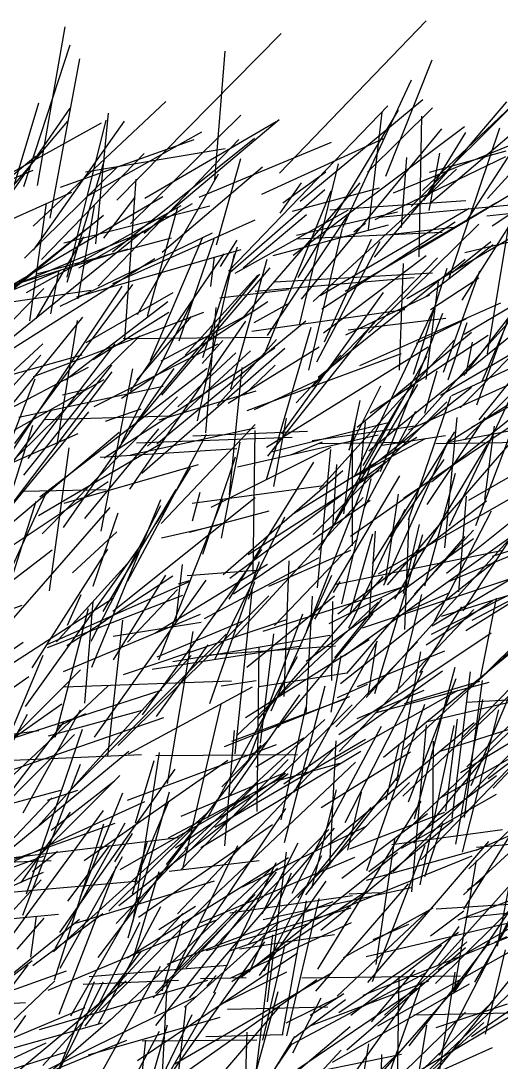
# Model space of a CAD drawing. Header units: metres. Extents: x 0 to 1019, y 0 to 619.
# Drawn here: x 69.5 to 125.5, y 496.1 to 617.6 of the extents above; entities that cross this region are included whole.
import ezdxf

# ---------------------------------------------------------------- set-up
doc = ezdxf.new("R2010")
doc.units = ezdxf.units.M

msp = doc.modelspace()

# ---------------------------------------------------------------- linework, layer by layer
at = {"color": 6}
for p, q in [((99.65, 599.83), (116.77, 617.6)), ((93.89, 588.28), (104.95, 597.91)), ((85.93, 573.89), (98.58, 588.78))]:
    msp.add_line(p, q, dxfattribs=at)
at = {"color": 225}
for p, q in [((71.44, 598.36), (74.65, 616.88)), ((123.91, 596.85), (127.18, 600.43))]:
    msp.add_line(p, q, dxfattribs=at)
at = {"color": 119}
for p, q in [((116.34, 597.81), (135.9, 616.37)), ((73.49, 533.99), (77.36, 549.02))]:
    msp.add_line(p, q, dxfattribs=at)
at = {"color": 232}
for p, q in [((80.7, 596.66), (99.84, 616.13)), ((121.31, 568.77), (140.21, 587.46))]:
    msp.add_line(p, q, dxfattribs=at)
at = {"color": 10}
for p, q in [((69.85, 598.28), (75.23, 614.79)), ((109, 563.76), (109.67, 570.8)), ((85.27, 558.94), (89.29, 565.41)), ((73.93, 535.31), (77.07, 536.77))]:
    msp.add_line(p, q, dxfattribs=at)
at = {"color": 164}
for p, q in [((92.12, 599.05), (93.33, 614.05)), ((74.55, 561.32), (90.21, 565.83)), ((72.61, 544.45), (88.37, 550.56))]:
    msp.add_line(p, q, dxfattribs=at)
at = {"color": 62}
for p, q in [((72.89, 594.56), (76.36, 613.17)), ((101.64, 592.59), (113.44, 595.3)), ((80.2, 548.69), (96.82, 561.97)), ((116.78, 544.77), (124.56, 549.96)), ((78.64, 502.91), (83.4, 512.41)), ((110.37, 500.75), (115.49, 506.79))]:
    msp.add_line(p, q, dxfattribs=at)
at = {"color": 85}
for p, q in [((112.07, 599.47), (117.47, 613.03)), ((98.13, 567.82), (117.01, 579.55)), ((78.85, 558.04), (82.56, 576.99)), ((74.04, 511.2), (87.48, 530.27))]:
    msp.add_line(p, q, dxfattribs=at)
at = {"color": 30}
for p, q in [((115.01, 595.91), (131.83, 612.72)), ((69.91, 589.88), (80.84, 600.63)), ((114.14, 550.75), (115.97, 558.81))]:
    msp.add_line(p, q, dxfattribs=at)
at = {"color": 191}
for p, q in [((121.43, 594.13), (132.66, 611.48)), ((117.91, 568.26), (137.86, 568.54)), ((111.18, 478.81), (111.58, 496.94))]:
    msp.add_line(p, q, dxfattribs=at)
at = {"color": 109}
for p, q in [((107.06, 593.47), (115.06, 610.73)), ((61.34, 522.79), (79.66, 539.99)), ((108.71, 536.18), (116.52, 539.47))]:
    msp.add_line(p, q, dxfattribs=at)
at = {"color": 152}
for p, q in [((66.43, 590.87), (71.6, 608.03)), ((107.3, 524.03), (116.39, 541.75)), ((104.46, 511.48), (119.9, 524.3)), ((100.53, 499.12), (104.27, 515.18))]:
    msp.add_line(p, q, dxfattribs=at)
at = {"color": 208}
for p, q in [((70.91, 593.64), (86.39, 608.18)), ((97.44, 481.66), (113.51, 497.12))]:
    msp.add_line(p, q, dxfattribs=at)
at = {"color": 235}
for p, q in [((102.05, 596.54), (116.38, 608.41)), ((101.61, 573.03), (106.8, 578.59)), ((76.94, 559.52), (85.58, 569.96)), ((118.46, 526.94), (135.42, 536.62)), ((51.4, 501.99), (70.03, 503.03))]:
    msp.add_line(p, q, dxfattribs=at)
at = {"color": 195}
for p, q in [((110.74, 590), (126.18, 608.13)), ((66.27, 585.49), (86.03, 597.08)), ((75.05, 527.57), (93.42, 546)), ((104.83, 488.97), (124.49, 497.77))]:
    msp.add_line(p, q, dxfattribs=at)
at = {"color": 90}
for p, q in [((64.94, 592.48), (75.24, 607.4)), ((96.82, 586.05), (115.38, 587.63)), ((91.4, 543.6), (106.2, 544.65)), ((114.77, 497.95), (124.23, 510.15))]:
    msp.add_line(p, q, dxfattribs=at)
at = {"color": 206}
for p, q in [((78.22, 591.59), (79.72, 606.81)), ((110.06, 567.43), (127.21, 581.32)), ((72.82, 551.09), (75.11, 567.76)), ((87.87, 551.87), (89.15, 552.29))]:
    msp.add_line(p, q, dxfattribs=at)
at = {"color": 154}
for p, q in [((82.28, 593.9), (95.16, 606.6)), ((99.07, 547.02), (108.76, 557.13))]:
    msp.add_line(p, q, dxfattribs=at)
at = {"color": 165}
for p, q in [((93.69, 588.37), (112.29, 607.66)), ((65.04, 541.88), (71.28, 561.55))]:
    msp.add_line(p, q, dxfattribs=at)
at = {"color": 177}
for p, q in [((101.83, 587.64), (113.54, 607.18)), ((64.12, 557.79), (71.14, 575.82)), ((77.16, 491.77), (85.77, 507.25))]:
    msp.add_line(p, q, dxfattribs=at)
at = {"color": 237}
for p, q in [((109.93, 599.95), (117.49, 607.45)), ((85.32, 536.41), (91.33, 544.78))]:
    msp.add_line(p, q, dxfattribs=at)
at = {"color": 50}
for p, q in [((110.05, 593.24), (111.65, 606.89)), ((63.77, 493.74), (74.69, 497.22))]:
    msp.add_line(p, q, dxfattribs=at)
at = {"color": 72}
for p, q in [((60.93, 589.29), (74.95, 605.9)), ((119.46, 568.52), (138.5, 580.45)), ((119.48, 558.64), (128.15, 576.87)), ((103.57, 557.66), (119.19, 573.13)), ((98.69, 537.06), (105.77, 552.9))]:
    msp.add_line(p, q, dxfattribs=at)
at = {"color": 141}
for p, q in [((62.15, 596.39), (78.89, 605.71)), ((112.49, 592.67), (119.91, 593.52)), ((116.61, 571.81), (118.04, 576.75)), ((102.76, 536.72), (103.5, 550.46))]:
    msp.add_line(p, q, dxfattribs=at)
at = {"color": 79}
for p, q in [((70.95, 590.85), (81.57, 605.88)), ((66.64, 564.41), (83.35, 580.85))]:
    msp.add_line(p, q, dxfattribs=at)
at = {"color": 131}
for p, q in [((74.9, 587.67), (79.42, 605.99)), ((107.5, 541.42), (121.31, 557.42)), ((121.52, 530.52), (139.3, 548.06)), ((73.51, 509.42), (81.64, 523.98)), ((112.75, 521.48), (125.68, 523.21)), ((85.12, 501.74), (94.78, 521.35))]:
    msp.add_line(p, q, dxfattribs=at)
at = {"color": 21}
for p, q in [((83.87, 592.82), (99.62, 606.1)), ((115.29, 576.37), (119.21, 588.73)), ((94.76, 565.55), (111.16, 569.29)), ((114.24, 537.92), (123.01, 540.52))]:
    msp.add_line(p, q, dxfattribs=at)
at = {"color": 41}
for p, q in [((83.96, 596.92), (99.26, 605.86)), ((71.36, 588.08), (87.06, 592.28)), ((71.71, 562.05), (91.23, 577.07)), ((116.14, 519.69), (135.06, 539.38)), ((121.29, 512.93), (135.6, 514.52)), ((111.92, 501.54), (121.5, 510.1))]:
    msp.add_line(p, q, dxfattribs=at)
at = {"color": 137}
for p, q in [((101.26, 590.25), (121.22, 605.27)), ((77.92, 578.08), (86.76, 583.58)), ((111.84, 551.73), (119.46, 568.79)), ((74.85, 544.7), (79.37, 547.62)), ((71.52, 523.59), (89.37, 543.51)), ((95.01, 509.27), (106.09, 510.95))]:
    msp.add_line(p, q, dxfattribs=at)
at = {"color": 155}
for p, q in [((115.96, 590.04), (116.25, 606.46)), ((97.77, 546.35), (114.3, 551.6)), ((60.44, 501.62), (74.83, 506.71))]:
    msp.add_line(p, q, dxfattribs=at)
at = {"color": 136}
for p, q in [((117.33, 596.43), (128.67, 606.1)), ((113.62, 568.24), (128.97, 585.33)), ((106.93, 517.52), (116.92, 525.1))]:
    msp.add_line(p, q, dxfattribs=at)
at = {"color": 82}
for p, q in [((77.29, 597.19), (90.59, 604.66)), ((80.62, 512.25), (88.98, 521.08))]:
    msp.add_line(p, q, dxfattribs=at)
at = {"color": 47}
for p, q in [((102.24, 585.1), (118.6, 604.99)), ((121.15, 576.21), (132.64, 591.08)), ((103.78, 547.77), (113.69, 564.51)), ((104.14, 506.92), (116.19, 526.53)), ((63.86, 502.63), (76.33, 512.77))]:
    msp.add_line(p, q, dxfattribs=at)
at = {"color": 132}
for p, q in [((112.96, 597.52), (129.45, 604.28)), ((116.55, 596.67), (121.38, 604.56)), ((103.57, 584.83), (120.31, 600.29))]:
    msp.add_line(p, q, dxfattribs=at)
at = {"color": 135}
for p, q in [((119.43, 587.58), (125.35, 605.11)), ((124.45, 593.66), (137.87, 602.64)), ((80.27, 545.78), (90.51, 547.4))]:
    msp.add_line(p, q, dxfattribs=at)
at = {"color": 199}
for p, q in [((74.12, 598.17), (89.71, 603.76)), ((92.76, 516.19), (108.52, 531.08))]:
    msp.add_line(p, q, dxfattribs=at)
at = {"color": 18}
for p, q in [((78.5, 586.62), (94.91, 603.75)), ((107.73, 546.7), (114.3, 560.61)), ((110.1, 547.75), (110.84, 558.05)), ((110.78, 539.09), (116.37, 557.65)), ((95.85, 542.15), (106.08, 550.5)), ((109.84, 518.42), (116.62, 537.84))]:
    msp.add_line(p, q, dxfattribs=at)
at = {"color": 116}
for p, q in [((80.18, 590.65), (96.76, 603.9)), ((120.73, 572.43), (137.29, 589.38)), ((109.32, 564.77), (122.07, 574.85)), ((106.5, 485.01), (123.49, 500.71))]:
    msp.add_line(p, q, dxfattribs=at)
at = {"color": 215}
msp.add_line((90.3, 597), (105.74, 603.45), dxfattribs=at)
at = {"color": 96}
for p, q in [((97.6, 597.36), (111.8, 603.87)), ((93.99, 574.65), (98.23, 589.77)), ((67.91, 560.46), (80.14, 576.64)), ((111.79, 531.65), (128.16, 545.1)), ((97.29, 539.9), (107.53, 541.51)), ((93.3, 521.3), (94.41, 534.76))]:
    msp.add_line(p, q, dxfattribs=at)
at = {"color": 213}
for p, q in [((56.83, 589.87), (71.2, 601.81)), ((93.68, 572.96), (104.28, 579.55)), ((117.74, 547.53), (124.39, 560.39)), ((82.5, 515.7), (84.27, 521.87))]:
    msp.add_line(p, q, dxfattribs=at)
at = {"color": 173}
for p, q in [((71.88, 589.76), (83.87, 602.1)), ((123.91, 578.73), (126.52, 594.45)), ((68.01, 566.66), (81.32, 586.62)), ((70.85, 518.3), (73.77, 520.67)), ((55, 498.93), (71.84, 517.34)), ((67.56, 497.41), (79.01, 500.64))]:
    msp.add_line(p, q, dxfattribs=at)
at = {"color": 114}
for p, q in [((77.03, 599.99), (93.33, 602.71)), ((103.46, 568.6), (115.75, 570.38)), ((111.64, 568.06), (119.02, 569.19)), ((64.59, 525.69), (72.09, 543.55))]:
    msp.add_line(p, q, dxfattribs=at)
at = {"color": 129}
for p, q in [((110.81, 594.4), (126.04, 601.77)), ((91.69, 560.82), (105.68, 567.82)), ((120.77, 529.88), (135.89, 539.04))]:
    msp.add_line(p, q, dxfattribs=at)
at = {"color": 216}
for p, q in [((113.87, 593.49), (114.51, 601.63)), ((62.67, 514.06), (72.14, 518.23))]:
    msp.add_line(p, q, dxfattribs=at)
at = {"color": 67}
for p, q in [((117.11, 595.47), (118.34, 602.14)), ((96.69, 582.39), (100.63, 584.58)), ((96.74, 572.23), (104, 575.63))]:
    msp.add_line(p, q, dxfattribs=at)
at = {"color": 239}
for p, q in [((117.15, 599.94), (126.11, 602.44)), ((85.34, 492.54), (104, 505.72)), ((83.65, 498.54), (97.01, 498.65))]:
    msp.add_line(p, q, dxfattribs=at)
at = {"color": 247}
for p, q in [((74.89, 587.11), (79.25, 601.34)), ((93.08, 552.98), (107.06, 565.13)), ((102.28, 505.91), (120.76, 506.12))]:
    msp.add_line(p, q, dxfattribs=at)
at = {"color": 15}
for p, q in [((85.96, 590.58), (97.68, 600.57)), ((74.08, 584.3), (91.85, 592.85)), ((119.76, 573.87), (134.34, 580.68)), ((101.79, 515.26), (110.34, 525.77))]:
    msp.add_line(p, q, dxfattribs=at)
at = {"color": 76}
for p, q in [((92.31, 591.45), (95.15, 601.54)), ((122.54, 558.68), (129.28, 576.56)), ((85.88, 557.24), (92.43, 558.74))]:
    msp.add_line(p, q, dxfattribs=at)
at = {"color": 73}
for p, q in [((101.98, 582.1), (106.54, 600.91)), ((69.73, 562.7), (79.45, 562.88)), ((122.05, 499.05), (129.25, 504.04))]:
    msp.add_line(p, q, dxfattribs=at)
at = {"color": 158}
for p, q in [((120.95, 585), (130.85, 600.59)), ((87.22, 542.84), (105.54, 545.89))]:
    msp.add_line(p, q, dxfattribs=at)
at = {"color": 98}
for p, q in [((60.54, 595.83), (70.92, 600.16)), ((111.42, 564.99), (118.69, 583.47)), ((121.08, 548.73), (133.75, 568.1)), ((112.55, 494.99), (116.21, 505.33))]:
    msp.add_line(p, q, dxfattribs=at)
at = {"color": 66}
for p, q in [((83.09, 583.31), (92.56, 599.73)), ((99.84, 524.33), (102.73, 537.47))]:
    msp.add_line(p, q, dxfattribs=at)
at = {"color": 37}
for p, q in [((100.05, 596.35), (105.06, 599.99)), ((98.83, 567.32), (112.34, 570.71)), ((49.9, 531.71), (69.77, 545.07))]:
    msp.add_line(p, q, dxfattribs=at)
at = {"color": 52}
for p, q in [((81.6, 580.42), (82.93, 599.13)), ((62.91, 558.51), (73.05, 572.14))]:
    msp.add_line(p, q, dxfattribs=at)
at = {"color": 23}
for p, q in [((95.31, 582.81), (109.05, 598.68)), ((120.01, 504.11), (122.65, 519.6)), ((107.5, 497.51), (121.36, 509.43)), ((76.18, 482.02), (85.65, 499.66))]:
    msp.add_line(p, q, dxfattribs=at)
at = {"color": 144}
for p, q in [((99.74, 595.15), (102.24, 598.7)), ((95.36, 516.52), (109.83, 523.64)), ((99.99, 499.27), (102.81, 514.9))]:
    msp.add_line(p, q, dxfattribs=at)
at = {"color": 12}
for p, q in [((101.19, 595.39), (111.34, 598.12)), ((73.65, 545.12), (81.9, 554.22)), ((97.85, 506.74), (104.59, 520.2))]:
    msp.add_line(p, q, dxfattribs=at)
at = {"color": 210}
for p, q in [((115.97, 590.98), (129.09, 598.84)), ((104.41, 585.55), (121.77, 595.73))]:
    msp.add_line(p, q, dxfattribs=at)
at = {"color": 160}
for p, q in [((61.74, 591.5), (75.43, 597.59)), ((119.35, 575.71), (121.55, 582.39)), ((101.15, 515.8), (111.56, 535.29)), ((81.93, 526.64), (99.32, 533.12))]:
    msp.add_line(p, q, dxfattribs=at)
at = {"color": 104}
msp.add_line((79.16, 592.22), (82.84, 597.01), dxfattribs=at)
at = {"color": 2}
for p, q in [((97.78, 578.44), (105.69, 597.75)), ((92.89, 557.23), (95.07, 568.43)), ((107.22, 543.53), (126.96, 557.62)), ((120.04, 504.21), (132.44, 522.51))]:
    msp.add_line(p, q, dxfattribs=at)
at = {"color": 100}
msp.add_line((70.16, 585.89), (88.17, 596.06), dxfattribs=at)
at = {"color": 222}
for p, q in [((70.54, 582.57), (72.49, 596.32)), ((104.33, 562.99), (120.03, 580.34)), ((115.1, 515.95), (116.82, 535.43)), ((110.49, 505.48), (116.63, 521.4))]:
    msp.add_line(p, q, dxfattribs=at)
at = {"color": 112}
for p, q in [((74.5, 591.67), (91.53, 596)), ((89.52, 521.07), (97.01, 528.59)), ((121.12, 515.61), (134.47, 527.87))]:
    msp.add_line(p, q, dxfattribs=at)
at = {"color": 88}
for p, q in [((76.18, 585.16), (78.06, 595.99)), ((119.08, 568.33), (129.01, 570.25)), ((59.16, 561.94), (76.19, 569.43))]:
    msp.add_line(p, q, dxfattribs=at)
at = {"color": 9}
for p, q in [((76.24, 588.77), (89.5, 596.27)), ((109.76, 538.63), (126.29, 556.89))]:
    msp.add_line(p, q, dxfattribs=at)
at = {"color": 145}
for p, q in [((84.27, 583.12), (87.77, 595.75)), ((104, 577.8), (111.39, 591.86))]:
    msp.add_line(p, q, dxfattribs=at)
at = {"color": 123}
msp.add_line((94.5, 588.16), (107.72, 595.54), dxfattribs=at)
at = {"color": 230}
for p, q in [((105.54, 595.54), (121.41, 596.64)), ((94.65, 534.16), (111.16, 549.73)), ((106.22, 531.37), (120.49, 539.49)), ((98.99, 528.71), (108.13, 537.75)), ((82.61, 508.26), (85.61, 518.33))]:
    msp.add_line(p, q, dxfattribs=at)
at = {"color": 242}
msp.add_line((107.32, 586.03), (124.98, 596.38), dxfattribs=at)
at = {"color": 93}
for p, q in [((111.29, 594.67), (128.83, 596.35)), ((115.42, 524.45), (120.16, 542.17)), ((121.74, 518.63), (129.41, 525.94))]:
    msp.add_line(p, q, dxfattribs=at)
at = {"color": 142}
for p, q in [((114.5, 585.19), (133.28, 596.19)), ((95.4, 588.77), (102.79, 594.99)), ((88.29, 489.26), (99.64, 502.52))]:
    msp.add_line(p, q, dxfattribs=at)
at = {"color": 212}
for p, q in [((123.85, 594.83), (132.83, 595.79)), ((82.27, 574.37), (93.21, 590.39))]:
    msp.add_line(p, q, dxfattribs=at)
at = {"color": 121}
for p, q in [((59.91, 579.24), (79.14, 594.93)), ((110.24, 571.85), (123.99, 580.9)), ((98.41, 551.6), (107.98, 555.81))]:
    msp.add_line(p, q, dxfattribs=at)
at = {"color": 203}
for p, q in [((68.56, 586.49), (78.83, 594.64)), ((56.64, 561.86), (71.83, 578.56))]:
    msp.add_line(p, q, dxfattribs=at)
at = {"color": 254}
for p, q in [((80.22, 586.93), (96.83, 594.37)), ((70.15, 515.71), (76.68, 534.93)), ((95.18, 505.98), (113.44, 520.55)), ((103.88, 504.33), (114.71, 516.86))]:
    msp.add_line(p, q, dxfattribs=at)
at = {"color": 115}
for p, q in [((98.26, 580.88), (107.56, 594.75)), ((74.47, 541.66), (90.44, 548.35))]:
    msp.add_line(p, q, dxfattribs=at)
at = {"color": 128}
for p, q in [((67.39, 586.21), (84.2, 593.11)), ((88.87, 552.85), (97.41, 553.54)), ((118.08, 507.29), (130.47, 521.16))]:
    msp.add_line(p, q, dxfattribs=at)
at = {"color": 36}
for p, q in [((98.9, 590.22), (112.39, 593.79)), ((121.43, 576.38), (122.15, 580.1)), ((91.54, 537.91), (97.33, 554.48)), ((94.08, 533.54), (107.51, 538.53))]:
    msp.add_line(p, q, dxfattribs=at)
at = {"color": 3}
for p, q in [((103.07, 576.83), (107.01, 593.35)), ((68.56, 512.82), (73.88, 513.34)), ((72.69, 504.48), (92.22, 512.63))]:
    msp.add_line(p, q, dxfattribs=at)
at = {"color": 149}
for p, q in [((104.59, 584), (120.15, 594.13)), ((78.09, 534.01), (91.12, 552.32))]:
    msp.add_line(p, q, dxfattribs=at)
at = {"color": 35}
msp.add_line((108.31, 592.96), (109.69, 593.97), dxfattribs=at)
at = {"color": 106}
for p, q in [((110.03, 581.17), (122.91, 593.86)), ((77, 500.28), (83.55, 509.02))]:
    msp.add_line(p, q, dxfattribs=at)
at = {"color": 5}
for p, q in [((121.26, 590.56), (136.74, 594.24)), ((74.52, 539.85), (94.05, 540.57))]:
    msp.add_line(p, q, dxfattribs=at)
at = {"color": 250}
msp.add_line((123.3, 575.56), (131.17, 593.81), dxfattribs=at)
at = {"color": 64}
for p, q in [((67.12, 579.56), (83.71, 593.03)), ((113.66, 576.84), (114.11, 589.26))]:
    msp.add_line(p, q, dxfattribs=at)
at = {"color": 166}
for p, q in [((71.27, 582.84), (76.84, 592.39)), ((94.27, 545.49), (109.41, 561.95))]:
    msp.add_line(p, q, dxfattribs=at)
at = {"color": 219}
for p, q in [((84.62, 577.99), (90.72, 592.33)), ((121.39, 546.46), (139.37, 557.58)), ((112.09, 526.69), (113.67, 533.2))]:
    msp.add_line(p, q, dxfattribs=at)
at = {"color": 179}
for p, q in [((87.95, 580.24), (92.05, 592.14)), ((121.19, 581.01), (135.84, 589.78)), ((68.77, 568.26), (82.54, 586.83)), ((88.74, 507.08), (99.42, 518.71)), ((91.17, 504.97), (92.27, 506.17))]:
    msp.add_line(p, q, dxfattribs=at)
at = {"color": 130}
for p, q in [((92.78, 588.94), (94.73, 592.01)), ((107.93, 557.46), (116, 563.08)), ((64.71, 525.26), (74.16, 527.79)), ((117.84, 505.26), (131.82, 519.07)), ((95.38, 485.04), (106.84, 497.46))]:
    msp.add_line(p, q, dxfattribs=at)
at = {"color": 125}
for p, q in [((101.62, 592.14), (118.64, 592.94)), ((108.73, 570.19), (122.06, 581.28)), ((84.81, 541.94), (102.18, 544.65)), ((66.21, 532.23), (74.26, 537.88)), ((87.44, 495.87), (105.79, 506.52))]:
    msp.add_line(p, q, dxfattribs=at)
at = {"color": 163}
for p, q in [((104.92, 580.14), (110.4, 592.11)), ((118.41, 532.35), (132.37, 536.85)), ((92.08, 509.57), (105.43, 523.22))]:
    msp.add_line(p, q, dxfattribs=at)
at = {"color": 74}
for p, q in [((66.31, 586.05), (82.01, 590.98)), ((119.47, 552.19), (134.27, 558.44)), ((68.28, 519.9), (87.86, 522.27)), ((83.45, 489.07), (92.25, 504.24)), ((115.33, 501.58), (128.28, 501.87))]:
    msp.add_line(p, q, dxfattribs=at)
at = {"color": 223}
for p, q in [((76.02, 585.37), (95.19, 590.9)), ((67.83, 529.96), (86.18, 536.27)), ((70.5, 494.16), (89.95, 503.73))]:
    msp.add_line(p, q, dxfattribs=at)
at = {"color": 4}
for p, q in [((90.71, 578.3), (94.74, 591.23)), ((85.87, 558.93), (96.81, 570.47)), ((77.92, 551.62), (80.84, 560.19)), ((78.51, 508.27), (92.44, 526.67))]:
    msp.add_line(p, q, dxfattribs=at)
at = {"color": 172}
for p, q in [((116.74, 585.44), (124.59, 591.49)), ((72.99, 583.42), (73.9, 588.33)), ((96.91, 530.52), (102.51, 533.9))]:
    msp.add_line(p, q, dxfattribs=at)
at = {"color": 175}
for p, q in [((119.79, 588.21), (124.32, 591.86)), ((70.03, 537.57), (83.84, 556.86)), ((99.48, 528.93), (106.72, 530.96))]:
    msp.add_line(p, q, dxfattribs=at)
at = {"color": 70}
msp.add_line((66.14, 577.88), (85.13, 589.87), dxfattribs=at)
at = {"color": 241}
for p, q in [((90.11, 570.91), (94.4, 590.41)), ((121.76, 561.67), (127.34, 564.89)), ((82.01, 510.58), (86.83, 527.6))]:
    msp.add_line(p, q, dxfattribs=at)
at = {"color": 48}
for p, q in [((91.64, 586.6), (92.06, 590.06)), ((104.17, 576.02), (121.33, 589.8)), ((76.94, 537.95), (77.92, 549.83)), ((101.08, 498.16), (116.74, 506.49)), ((111.74, 487.43), (126.53, 505.67))]:
    msp.add_line(p, q, dxfattribs=at)
at = {"color": 180}
for p, q in [((103.44, 574.85), (118.1, 589.92)), ((116.89, 561.14), (123.65, 571.3)), ((67.49, 518.99), (83.95, 526.5))]:
    msp.add_line(p, q, dxfattribs=at)
at = {"color": 80}
for p, q in [((104.79, 581.18), (116.77, 590.21)), ((66.03, 569.84), (76.72, 583)), ((123.59, 561.74), (124.72, 570.28)), ((101.28, 560.08), (115.66, 568.99)), ((100.18, 528.55), (118.67, 541.73)), ((62.58, 515.86), (73.12, 526.92))]:
    msp.add_line(p, q, dxfattribs=at)
at = {"color": 113}
for p, q in [((59.97, 582.73), (74.24, 588.52)), ((105.69, 536.92), (106.85, 543.48)), ((108.12, 486.73), (110.09, 498.22))]:
    msp.add_line(p, q, dxfattribs=at)
at = {"color": 221}
for p, q in [((118.77, 576.58), (123.04, 588.43)), ((67.22, 533.45), (85.96, 539.53)), ((122.61, 520.79), (129.58, 523.87)), ((91.14, 509.11), (108.01, 514.08))]:
    msp.add_line(p, q, dxfattribs=at)
at = {"color": 55}
for p, q in [((82.13, 569.59), (97.36, 588.02)), ((95.51, 573.9), (99.14, 577.41)), ((114.13, 561.89), (126.92, 570.5)), ((64.02, 542.64), (79.92, 560.81))]:
    msp.add_line(p, q, dxfattribs=at)
at = {"color": 63}
for p, q in [((88.65, 578.57), (97.13, 587.9)), ((107.17, 560.04), (108.52, 570.73))]:
    msp.add_line(p, q, dxfattribs=at)
at = {"color": 91}
for p, q in [((99.08, 587.12), (117.52, 588.17)), ((114.06, 527.11), (131.94, 544.05))]:
    msp.add_line(p, q, dxfattribs=at)
at = {"color": 220}
for p, q in [((116.75, 575.73), (118.2, 587.13)), ((56.31, 565.32), (72.04, 579.89)), ((79.37, 570.86), (83.52, 572.32)), ((82.79, 517.06), (86.71, 526.4))]:
    msp.add_line(p, q, dxfattribs=at)
at = {"color": 214}
for p, q in [((117.27, 583.92), (122.9, 587.62)), ((70.81, 542.1), (79.64, 555.95)), ((123.98, 529.15), (139.2, 540.77))]:
    msp.add_line(p, q, dxfattribs=at)
at = {"color": 253}
for p, q in [((59.92, 583.58), (77.67, 586.18)), ((109.99, 538.85), (110.99, 544.92)), ((116.06, 516.76), (120.02, 535.36))]:
    msp.add_line(p, q, dxfattribs=at)
at = {"color": 81}
for p, q in [((62.15, 576.12), (72.16, 586.35)), ((70.95, 576.07), (90.85, 583.58)), ((105.89, 558.44), (106.33, 565.83)), ((122.14, 547.64), (134.3, 554.04)), ((106.54, 492.19), (120.6, 511.89))]:
    msp.add_line(p, q, dxfattribs=at)
at = {"color": 8}
for p, q in [((77.12, 580.06), (87.26, 585.88)), ((59.64, 564.77), (79.21, 575.74))]:
    msp.add_line(p, q, dxfattribs=at)
at = {"color": 246}
for p, q in [((92.7, 585.27), (100.75, 586.24)), ((69.24, 571.34), (86.07, 574.94)), ((111.11, 500.3), (127.73, 509.65))]:
    msp.add_line(p, q, dxfattribs=at)
at = {"color": 39}
for p, q in [((99.92, 569.39), (111.79, 585.89)), ((69.73, 513.2), (76.45, 530.83))]:
    msp.add_line(p, q, dxfattribs=at)
at = {"color": 190}
for p, q in [((122.67, 572.77), (127.67, 586.41)), ((104.26, 555.81), (115.81, 575.14))]:
    msp.add_line(p, q, dxfattribs=at)
at = {"color": 207}
for p, q in [((74.7, 575.7), (86.62, 584.85)), ((77.7, 545.19), (85.81, 561.05))]:
    msp.add_line(p, q, dxfattribs=at)
at = {"color": 99}
for p, q in [((81.23, 573.55), (98.31, 584.83)), ((89.54, 569.17), (102.93, 569.71)), ((74.06, 507.03), (81.33, 520.05))]:
    msp.add_line(p, q, dxfattribs=at)
at = {"color": 89}
for p, q in [((81.24, 568.34), (89.58, 585.05)), ((85.12, 546.14), (98.26, 554.2)), ((113.4, 539.17), (116.27, 550.65)), ((73.41, 505.66), (79.16, 523.86))]:
    msp.add_line(p, q, dxfattribs=at)
at = {"color": 11}
for p, q in [((107.4, 580.95), (117.21, 585.61)), ((93.77, 527.06), (102.02, 538.94))]:
    msp.add_line(p, q, dxfattribs=at)
at = {"color": 45}
for p, q in [((109.04, 577.37), (125.49, 584.7)), ((100.25, 521.71), (104.97, 540)), ((81.62, 485.35), (89.46, 501.61))]:
    msp.add_line(p, q, dxfattribs=at)
at = {"color": 71}
for p, q in [((118.43, 573.9), (136.76, 584.65)), ((74.46, 558.45), (87.37, 577.03)), ((102.74, 515.6), (113.63, 529.56)), ((109.41, 503.89), (128.53, 511.53)), ((91.05, 499.05), (100.08, 499.28))]:
    msp.add_line(p, q, dxfattribs=at)
at = {"color": 197}
for p, q in [((85.84, 577.92), (96.44, 583.56)), ((122.95, 571.02), (133.78, 584.58)), ((94.33, 485.62), (99.52, 504.31))]:
    msp.add_line(p, q, dxfattribs=at)
at = {"color": 169}
for p, q in [((91.07, 569.52), (92.26, 584.14)), ((81.15, 481.76), (86.59, 500.41))]:
    msp.add_line(p, q, dxfattribs=at)
at = {"color": 34}
for p, q in [((96.44, 581.36), (114.28, 583.9)), ((72.65, 544.85), (89.22, 552.21)), ((75.31, 501.47), (83.25, 515.35))]:
    msp.add_line(p, q, dxfattribs=at)
at = {"color": 124}
msp.add_line((108.39, 564.42), (117.87, 584.38), dxfattribs=at)
at = {"color": 209}
for p, q in [((73.71, 568.15), (76.09, 582.63)), ((107.86, 548.29), (110.54, 557.71)), ((106.58, 534.32), (124.36, 546.17)), ((113.38, 491.2), (113.63, 506.08)), ((103.12, 500.26), (117.06, 505.55))]:
    msp.add_line(p, q, dxfattribs=at)
at = {"color": 202}
for p, q in [((82.21, 562.93), (95.74, 582.54)), ((65.43, 553.14), (70.87, 570.4)), ((83.68, 536.58), (97.58, 555.9)), ((93.61, 502.24), (105.29, 502.52)), ((117.93, 500.1), (126.26, 502.86))]:
    msp.add_line(p, q, dxfattribs=at)
at = {"color": 61}
for p, q in [((83.02, 575.64), (89.4, 583.09)), ((113.12, 550.1), (123.91, 568.16))]:
    msp.add_line(p, q, dxfattribs=at)
at = {"color": 182}
for p, q in [((85.34, 568.21), (102.72, 582.6)), ((85.37, 543.37), (95.36, 547.54)), ((117.28, 510.81), (121.15, 513.71)), ((95.54, 487.73), (95.87, 499.55))]:
    msp.add_line(p, q, dxfattribs=at)
at = {"color": 13}
msp.add_line((98.28, 566.8), (110.76, 582.49), dxfattribs=at)
at = {"color": 150}
for p, q in [((107.68, 581.55), (119.06, 582.88)), ((79.74, 513.67), (89.41, 523.27))]:
    msp.add_line(p, q, dxfattribs=at)
at = {"color": 218}
for p, q in [((115.65, 579.98), (121.48, 582.84)), ((59.35, 545.75), (69.65, 549.38))]:
    msp.add_line(p, q, dxfattribs=at)
at = {"color": 33}
for p, q in [((98.15, 564.05), (103.36, 581.84)), ((89.47, 561.32), (104.79, 563.38)), ((65.72, 514.32), (81.02, 529.5))]:
    msp.add_line(p, q, dxfattribs=at)
at = {"color": 181}
for p, q in [((70.36, 566.51), (80.5, 579.91)), ((71.54, 559.87), (85.99, 568.34))]:
    msp.add_line(p, q, dxfattribs=at)
at = {"color": 75}
for p, q in [((78.03, 572.6), (92.5, 579.9)), ((88.59, 502.48), (99.61, 512.41)), ((115.08, 489.87), (116.86, 500.38))]:
    msp.add_line(p, q, dxfattribs=at)
at = {"color": 198}
for p, q in [((81.43, 580.53), (98.58, 580.67)), ((109.55, 560.75), (115.54, 572.06))]:
    msp.add_line(p, q, dxfattribs=at)
at = {"color": 184}
for p, q in [((90.64, 577.62), (93.04, 580.3)), ((53.33, 540.74), (73.13, 555.84)), ((115.28, 523.88), (131.25, 539.26)), ((120.51, 512.66), (133.21, 517.48))]:
    msp.add_line(p, q, dxfattribs=at)
at = {"color": 211}
for p, q in [((92.38, 572.72), (99.31, 580.41)), ((76.86, 519.59), (93.64, 531.29)), ((96.53, 491.65), (98.89, 510.92))]:
    msp.add_line(p, q, dxfattribs=at)
at = {"color": 229}
for p, q in [((59.65, 573.84), (76.65, 578.63)), ((81.46, 541.29), (100.53, 547.73)), ((88.38, 518.61), (92.86, 537.83)), ((88.16, 518.5), (100.66, 531.4)), ((103.23, 501.54), (107.16, 504.06))]:
    msp.add_line(p, q, dxfattribs=at)
at = {"color": 83}
for p, q in [((79.22, 566.6), (99.1, 579.42)), ((95.7, 536.29), (110.13, 545.4)), ((65.76, 518.85), (82.07, 532.37))]:
    msp.add_line(p, q, dxfattribs=at)
at = {"color": 194}
for p, q in [((83.6, 564.81), (100.29, 579.38)), ((90.71, 555.34), (94.52, 566.71)), ((124.58, 528.04), (133.45, 537.41)), ((70.66, 508.3), (71.3, 513.11))]:
    msp.add_line(p, q, dxfattribs=at)
at = {"color": 43}
for p, q in [((84.25, 567.94), (96.29, 579.08)), ((116.03, 541.52), (120.92, 549.21))]:
    msp.add_line(p, q, dxfattribs=at)
at = {"color": 107}
for p, q in [((87.79, 572.53), (94.58, 578.85)), ((106.78, 540.27), (124.9, 554.63)), ((69.51, 486.21), (79.09, 505.45))]:
    msp.add_line(p, q, dxfattribs=at)
at = {"color": 148}
for p, q in [((95.89, 572.1), (113.87, 578.76)), ((109.33, 546.77), (128.45, 553.12)), ((107.61, 520.79), (109.21, 527.59))]:
    msp.add_line(p, q, dxfattribs=at)
at = {"color": 110}
for p, q in [((69.83, 564.56), (80.09, 577.42)), ((100.45, 500.65), (106.87, 503.86))]:
    msp.add_line(p, q, dxfattribs=at)
at = {"color": 40}
for p, q in [((106.17, 559.31), (116.85, 578.47)), ((61.35, 568.76), (77.39, 577.18)), ((111.19, 553.04), (129.01, 563.25)), ((102.78, 542.85), (122.3, 557.19)), ((86.71, 522.25), (100.55, 529.61))]:
    msp.add_line(p, q, dxfattribs=at)
at = {"color": 56}
for p, q in [((122.06, 570.17), (136.29, 578.02)), ((107.84, 567.5), (109.07, 573.28)), ((64.66, 545.6), (72.36, 562.31)), ((89.15, 557.9), (98.46, 560.39)), ((117.56, 523.41), (117.63, 533.53))]:
    msp.add_line(p, q, dxfattribs=at)
at = {"color": 255}
for p, q in [((93.83, 562.28), (95.31, 577.14)), ((96.02, 555.32), (111.3, 565.16)), ((112.91, 518.28), (131.73, 537.31)), ((62.44, 496.37), (77, 502.46)), ((66.33, 489.3), (79.94, 501.05))]:
    msp.add_line(p, q, dxfattribs=at)
at = {"color": 193}
for p, q in [((107.74, 567.52), (111.49, 574.98)), ((62.49, 517.52), (80.48, 523.96)), ((94.1, 505.49), (109.75, 516)), ((97.77, 512.73), (115.03, 516.44))]:
    msp.add_line(p, q, dxfattribs=at)
at = {"color": 94}
for p, q in [((114.72, 569.88), (126.46, 575.16)), ((122, 528.37), (127.66, 541.58)), ((116.74, 535.8), (136.52, 540.47)), ((110.95, 494.09), (120.91, 505.56))]:
    msp.add_line(p, q, dxfattribs=at)
at = {"color": 140}
for p, q in [((71.99, 557.74), (87.77, 573.7)), ((81.94, 545.07), (87.76, 551.23)), ((73.02, 523.12), (80.41, 528.88)), ((74.95, 514.87), (79.88, 521.33))]:
    msp.add_line(p, q, dxfattribs=at)
at = {"color": 51}
for p, q in [((74.34, 573.93), (76.96, 574.58)), ((68.63, 561.26), (77.4, 571.95)), ((118.96, 556.1), (120.37, 571.3)), ((60.64, 515.92), (72.22, 520.16))]:
    msp.add_line(p, q, dxfattribs=at)
at = {"color": 161}
msp.add_line((85.63, 571.02), (96.95, 574.43), dxfattribs=at)
at = {"color": 176}
for p, q in [((114.71, 559.37), (119.63, 573.8)), ((121.58, 516.19), (123.43, 517.5)), ((123.68, 499.32), (126.01, 509.19))]:
    msp.add_line(p, q, dxfattribs=at)
at = {"color": 133}
for p, q in [((109.4, 565.71), (113.84, 573.16)), ((113.36, 528.88), (116.14, 543.97)), ((91.99, 504.14), (99.27, 519.35)), ((78.65, 502.04), (92.84, 516.29))]:
    msp.add_line(p, q, dxfattribs=at)
at = {"color": 252}
for p, q in [((117.37, 563.8), (129.34, 573.44)), ((89.5, 559.23), (90.42, 562.6)), ((87.55, 506.53), (100.38, 525.67))]:
    msp.add_line(p, q, dxfattribs=at)
at = {"color": 196}
for p, q in [((72.37, 571.05), (86.94, 571.48)), ((96.05, 550.09), (96.78, 552.15)), ((94.49, 532.04), (96.49, 551.41)), ((114.12, 532.56), (132.89, 549.85)), ((90.48, 521.13), (109.13, 532.35)), ((98.24, 503.11), (100.48, 520.58)), ((86.57, 507.51), (105.92, 514.81))]:
    msp.add_line(p, q, dxfattribs=at)
at = {"color": 54}
for p, q in [((99.01, 563.24), (100.48, 571.24)), ((76.44, 515.35), (81.39, 527.48))]:
    msp.add_line(p, q, dxfattribs=at)
at = {"color": 86}
for p, q in [((82.27, 566.96), (96.82, 570.1)), ((105.45, 547.26), (114.77, 551.93)), ((61.85, 535.08), (70.4, 541.08)), ((67.89, 510.06), (79.12, 525.45))]:
    msp.add_line(p, q, dxfattribs=at)
at = {"color": 151}
for p, q in [((62.8, 554.27), (80.94, 569.59)), ((117.48, 546.99), (135.57, 557.82)), ((90.9, 547.83), (104.3, 554.96))]:
    msp.add_line(p, q, dxfattribs=at)
at = {"color": 251}
for p, q in [((81.97, 552.24), (91.14, 569.34)), ((92.15, 543.13), (100.27, 559.72)), ((79.62, 531.73), (81.39, 547.63)), ((56.19, 532.68), (71.57, 534.79)), ((125.09, 509.6), (127.19, 520.34)), ((84.92, 503.57), (96.82, 515.63)), ((85.21, 504.12), (94.67, 513.85)), ((124.78, 510.08), (126.16, 510.72))]:
    msp.add_line(p, q, dxfattribs=at)
at = {"color": 138}
for p, q in [((82.97, 568.36), (101.12, 568.99)), ((80.3, 543.02), (86.4, 552.9)), ((106.23, 535.19), (115.77, 545.12)), ((105.38, 521.51), (122.36, 535.7)), ((66.91, 515.8), (83.32, 517.23))]:
    msp.add_line(p, q, dxfattribs=at)
at = {"color": 97}
msp.add_line((96.57, 553.17), (96.8, 569.8), dxfattribs=at)
at = {"color": 189}
msp.add_line((107.48, 563.96), (116.68, 568.87), dxfattribs=at)
at = {"color": 22}
for p, q in [((108.18, 556.34), (108.19, 569.05)), ((106.6, 532.33), (122.32, 548.88))]:
    msp.add_line(p, q, dxfattribs=at)
at = {"color": 227}
for p, q in [((110.51, 554.25), (120.12, 569.63)), ((79.09, 548.66), (87.62, 562.91)), ((114.27, 546.57), (114.77, 559.55)), ((73.96, 501.65), (80.64, 518.95)), ((93.83, 509.04), (103.03, 512.24))]:
    msp.add_line(p, q, dxfattribs=at)
at = {"color": 58}
for p, q in [((78.74, 566.66), (94.69, 567.67)), ((91.27, 524.55), (101.74, 543.41)), ((72.72, 534.13), (83.67, 537.14)), ((81.87, 508.22), (100.69, 519.93)), ((90.68, 485.7), (107.89, 500.22))]:
    msp.add_line(p, q, dxfattribs=at)
at = {"color": 49}
msp.add_line((100.99, 566.94), (104.66, 568.47), dxfattribs=at)
at = {"color": 57}
for p, q in [((104.33, 568.28), (114.3, 568.41)), ((121.23, 524.6), (123.33, 540.59))]:
    msp.add_line(p, q, dxfattribs=at)
at = {"color": 26}
for p, q in [((112.27, 551.79), (126.6, 568.36)), ((85.6, 543), (93, 561.73))]:
    msp.add_line(p, q, dxfattribs=at)
at = {"color": 171}
for p, q in [((104.08, 551.41), (105.66, 567.57)), ((75.53, 553.18), (80.7, 557.95)), ((115.34, 521.64), (123.94, 532)), ((58.49, 491.36), (73.47, 505.56))]:
    msp.add_line(p, q, dxfattribs=at)
at = {"color": 102}
for p, q in [((112.59, 557.37), (118.86, 566.39)), ((120.22, 521.49), (123.38, 538.37)), ((121, 520.59), (125.25, 537.19))]:
    msp.add_line(p, q, dxfattribs=at)
at = {"color": 153}
for p, q in [((93.77, 550.09), (103.65, 566.07)), ((95.98, 531.06), (102.37, 548.38)), ((116.62, 517.74), (118.7, 523.95))]:
    msp.add_line(p, q, dxfattribs=at)
at = {"color": 188}
for p, q in [((93.86, 552.56), (112.09, 566.16)), ((94.05, 505.93), (108.05, 512.37))]:
    msp.add_line(p, q, dxfattribs=at)
at = {"color": 233}
for p, q in [((102.83, 546.46), (110.4, 565.86)), ((119.06, 525.36), (120.42, 536.1))]:
    msp.add_line(p, q, dxfattribs=at)
at = {"color": 17}
for p, q in [((106.93, 549.56), (110.34, 564.13)), ((112.79, 493.56), (121.37, 501.89))]:
    msp.add_line(p, q, dxfattribs=at)
at = {"color": 101}
for p, q in [((116.59, 551.67), (120.2, 564.82)), ((69.04, 509.24), (72.19, 512.87)), ((116.2, 495.02), (124.68, 503.31))]:
    msp.add_line(p, q, dxfattribs=at)
at = {"color": 201}
for p, q in [((67.08, 555.42), (79.69, 563.85)), ((97.18, 536.09), (111.75, 552.74)), ((77.38, 496.93), (92.73, 501.31))]:
    msp.add_line(p, q, dxfattribs=at)
at = {"color": 32}
msp.add_line((77.76, 542.16), (85.81, 561.73), dxfattribs=at)
at = {"color": 14}
for p, q in [((94.3, 550.71), (110.22, 561.64)), ((92.84, 539.98), (96.94, 540.61)), ((104.52, 525.77), (114.93, 532.28)), ((122.64, 521.17), (138.86, 522.54))]:
    msp.add_line(p, q, dxfattribs=at)
at = {"color": 186}
for p, q in [((106.48, 548.4), (123.81, 561.58)), ((96.15, 506.55), (101.06, 518.14)), ((110.58, 510.39), (114.76, 512.16)), ((99.83, 493.93), (115.67, 504.69)), ((61.54, 493.27), (72.44, 498.31))]:
    msp.add_line(p, q, dxfattribs=at)
at = {"color": 60}
msp.add_line((112.02, 552.24), (113.55, 562.34), dxfattribs=at)
at = {"color": 157}
for p, q in [((120.58, 550.95), (121.48, 562.13)), ((105.96, 550.89), (106.75, 552.18)), ((106.38, 503.77), (116.8, 513.57)), ((85.53, 486.02), (86.61, 505.72))]:
    msp.add_line(p, q, dxfattribs=at)
at = {"color": 120}
for p, q in [((119.13, 553.14), (129.12, 561.16)), ((97.64, 513.36), (101.82, 521.67))]:
    msp.add_line(p, q, dxfattribs=at)
at = {"color": 87}
for p, q in [((124.51, 555.1), (138.86, 559.75)), ((106.41, 538.64), (109.92, 540.18)), ((80.91, 514.34), (100.66, 529.74))]:
    msp.add_line(p, q, dxfattribs=at)
at = {"color": 92}
for p, q in [((115.4, 550.72), (122.28, 558.16)), ((64.04, 519.26), (73.01, 519.59)), ((85.25, 500.35), (99.31, 518.22))]:
    msp.add_line(p, q, dxfattribs=at)
at = {"color": 68}
for p, q in [((106.24, 551.84), (125.57, 555.79)), ((83.08, 496.24), (101.74, 508.84)), ((113.39, 491.67), (130.26, 507.66))]:
    msp.add_line(p, q, dxfattribs=at)
at = {"color": 234}
for p, q in [((117.39, 546.02), (136.76, 555.84)), ((67.43, 531.36), (70.25, 536.68))]:
    msp.add_line(p, q, dxfattribs=at)
at = {"color": 118}
for p, q in [((100.19, 538.72), (100.78, 554.59)), ((101.44, 498.98), (107.35, 503.38))]:
    msp.add_line(p, q, dxfattribs=at)
at = {"color": 1}
for p, q in [((87.59, 547.72), (88.36, 554.13)), ((96.01, 509.8), (114.84, 528.7)), ((115.81, 494.99), (128.68, 502.7))]:
    msp.add_line(p, q, dxfattribs=at)
at = {"color": 77}
for p, q in [((118.54, 548.12), (137.71, 554.08)), ((65.01, 531.14), (83.55, 531.97)), ((73.31, 508.92), (91.15, 525.1)), ((79.8, 500.85), (99.2, 519.11))]:
    msp.add_line(p, q, dxfattribs=at)
at = {"color": 20}
for p, q in [((79.02, 547.43), (87.21, 552.82)), ((80.82, 533.03), (98.41, 550.48)), ((103.22, 512.49), (122.13, 520.15))]:
    msp.add_line(p, q, dxfattribs=at)
at = {"color": 162}
for p, q in [((74.94, 547.07), (76.51, 550.66)), ((110.8, 536.85), (124.12, 540.4)), ((121.42, 538.09), (131.61, 538.67)), ((118.33, 496.89), (127.59, 514.86))]:
    msp.add_line(p, q, dxfattribs=at)
at = {"color": 217}
for p, q in [((114.33, 548.59), (119.51, 550.86)), ((59.37, 492.81), (70.35, 507.42)), ((82.07, 480.92), (84.08, 498.61))]:
    msp.add_line(p, q, dxfattribs=at)
at = {"color": 170}
msp.add_line((120.92, 533.91), (138.03, 551.52), dxfattribs=at)
at = {"color": 139}
msp.add_line((123.05, 540.81), (133.18, 550.85), dxfattribs=at)
at = {"color": 53}
for p, q in [((64.46, 540.01), (80.28, 550.25)), ((56.18, 481.7), (70.05, 501.5))]:
    msp.add_line(p, q, dxfattribs=at)
at = {"color": 185}
for p, q in [((105.76, 540.6), (105.88, 549.83)), ((92.94, 528.18), (98.58, 533.86))]:
    msp.add_line(p, q, dxfattribs=at)
at = {"color": 174}
for p, q in [((106.11, 543.26), (111.64, 550.14)), ((88.2, 524.77), (100.3, 529.88))]:
    msp.add_line(p, q, dxfattribs=at)
at = {"color": 238}
for p, q in [((123.14, 541.08), (124.97, 550.22)), ((121.16, 513.9), (128.01, 524.83))]:
    msp.add_line(p, q, dxfattribs=at)
at = {"color": 192}
msp.add_line((99.5, 535.11), (110.59, 548.42), dxfattribs=at)
at = {"color": 236}
msp.add_line((86.58, 528.59), (89.58, 546.32), dxfattribs=at)
at = {"color": 228}
msp.add_line((97.43, 533.28), (98.99, 546.06), dxfattribs=at)
at = {"color": 224}
for p, q in [((97.05, 525.3), (97.3, 544.53)), ((81.06, 518.55), (96.21, 527.18)), ((113.88, 521.04), (124.95, 527.33))]:
    msp.add_line(p, q, dxfattribs=at)
at = {"color": 65}
for p, q in [((101.38, 527.58), (111.07, 545.22)), ((118.17, 506.88), (134.93, 516.56))]:
    msp.add_line(p, q, dxfattribs=at)
at = {"color": 156}
msp.add_line((108.76, 539.89), (118.96, 544.07), dxfattribs=at)
at = {"color": 7}
for p, q in [((58.06, 523.47), (76.44, 541.86)), ((107.12, 508.29), (117.59, 514.08))]:
    msp.add_line(p, q, dxfattribs=at)
at = {"color": 44}
for p, q in [((119.78, 524.55), (121.94, 541.6)), ((59.05, 517.45), (75.73, 534.31)), ((71.67, 499.88), (91.3, 505.62))]:
    msp.add_line(p, q, dxfattribs=at)
at = {"color": 200}
for p, q in [((82.06, 532.03), (96.49, 539.87)), ((72.58, 526.63), (76.14, 527.79)), ((83.22, 512.99), (98.86, 523.79))]:
    msp.add_line(p, q, dxfattribs=at)
at = {"color": 103}
for p, q in [((114.72, 526.43), (120.27, 540.83)), ((110.92, 507.47), (113.1, 522.1)), ((90.49, 481.21), (101.44, 499.07))]:
    msp.add_line(p, q, dxfattribs=at)
at = {"color": 127}
for p, q in [((93.25, 532.89), (107.87, 538.73)), ((107.8, 515.72), (111.31, 515.87))]:
    msp.add_line(p, q, dxfattribs=at)
at = {"color": 84}
for p, q in [((69.76, 525.15), (76.43, 537.2)), ((109.97, 505.36), (124.09, 521.8)), ((64.54, 491.24), (81.79, 505.54))]:
    msp.add_line(p, q, dxfattribs=at)
at = {"color": 108}
for p, q in [((88.62, 520.97), (104.96, 536.05)), ((70.95, 487.94), (78.06, 505.49))]:
    msp.add_line(p, q, dxfattribs=at)
at = {"color": 16}
for p, q in [((61.07, 518.09), (74.5, 535.74)), ((72.06, 495.69), (88.4, 513.42))]:
    msp.add_line(p, q, dxfattribs=at)
at = {"color": 46}
for p, q in [((92.12, 523.49), (109.67, 533.77)), ((118.2, 494.18), (120.16, 506.56))]:
    msp.add_line(p, q, dxfattribs=at)
at = {"color": 117}
for p, q in [((105.54, 519.07), (106.26, 533.58)), ((97.73, 498.62), (100.32, 509.81)), ((92.69, 502.74), (100.51, 506.59))]:
    msp.add_line(p, q, dxfattribs=at)
at = {"color": 29}
msp.add_line((86.47, 519.14), (97.52, 533.06), dxfattribs=at)
at = {"color": 178}
for p, q in [((87.75, 513.36), (105.93, 532.55)), ((117.95, 513.96), (128.51, 514.65))]:
    msp.add_line(p, q, dxfattribs=at)
at = {"color": 146}
msp.add_line((82.57, 512.46), (85.66, 532.22), dxfattribs=at)
at = {"color": 183}
for p, q in [((82.85, 523.98), (85.03, 531.27)), ((87.54, 521.09), (100.37, 529.78)), ((105.83, 496.07), (121.8, 505.2))]:
    msp.add_line(p, q, dxfattribs=at)
at = {"color": 105}
msp.add_line((85.23, 531.87), (101.75, 531.96), dxfattribs=at)
at = {"color": 95}
for p, q in [((110.09, 518.31), (124.97, 529.52)), ((69.22, 493.47), (81.85, 498.64))]:
    msp.add_line(p, q, dxfattribs=at)
at = {"color": 25}
for p, q in [((103.42, 516.36), (106.31, 527.84)), ((107.96, 501.56), (118.56, 509.71))]:
    msp.add_line(p, q, dxfattribs=at)
at = {"color": 168}
msp.add_line((69.51, 517.04), (75.27, 525.22), dxfattribs=at)
at = {"color": 31}
for p, q in [((107.88, 520.97), (118.93, 525.24)), ((93.87, 513.49), (108.18, 515.5))]:
    msp.add_line(p, q, dxfattribs=at)
at = {"color": 226}
for p, q in [((122.43, 505.41), (133.34, 524.13)), ((106.56, 501.86), (120.53, 511.24))]:
    msp.add_line(p, q, dxfattribs=at)
at = {"color": 248}
for p, q in [((80.45, 519.45), (82.52, 522.74)), ((85.59, 511.55), (89.84, 514.25))]:
    msp.add_line(p, q, dxfattribs=at)
at = {"color": 249}
msp.add_line((89.14, 503.56), (106.08, 523.38), dxfattribs=at)
at = {"color": 122}
msp.add_line((109.82, 517.32), (122.9, 520.94), dxfattribs=at)
at = {"color": 19}
for p, q in [((86.77, 518.36), (97.29, 519.59)), ((90.5, 512.36), (108.43, 519.99))]:
    msp.add_line(p, q, dxfattribs=at)
at = {"color": 244}
msp.add_line((75.86, 512.27), (92.09, 517.23), dxfattribs=at)
at = {"color": 28}
for p, q in [((97.31, 506.17), (105.11, 517.18)), ((76.76, 505.18), (87.88, 505.64))]:
    msp.add_line(p, q, dxfattribs=at)
at = {"color": 159}
for p, q in [((78.55, 500.57), (85.81, 514.23)), ((87.81, 493.95), (88.76, 502.62)), ((99.4, 494.03), (113.87, 497))]:
    msp.add_line(p, q, dxfattribs=at)
at = {"color": 59}
msp.add_line((70.9, 507.34), (79.05, 513.41), dxfattribs=at)
at = {"color": 27}
msp.add_line((85.98, 504.39), (88.46, 512.56), dxfattribs=at)
at = {"color": 147}
msp.add_line((109.76, 508.39), (126.72, 512.41), dxfattribs=at)
at = {"color": 38}
msp.add_line((83.78, 490.2), (97.95, 510.11), dxfattribs=at)
at = {"color": 42}
msp.add_line((56.48, 496.79), (70.82, 507.94), dxfattribs=at)
at = {"color": 240}
msp.add_line((77.46, 506.05), (93.6, 507.38), dxfattribs=at)
at = {"color": 111}
msp.add_line((90.44, 505.83), (95.78, 505.93), dxfattribs=at)
at = {"color": 126}
msp.add_line((101.2, 497.14), (104.52, 503.56), dxfattribs=at)
at = {"color": 245}
msp.add_line((98, 493.62), (101.14, 498.23), dxfattribs=at)

doc.saveas('drawing.dxf')
